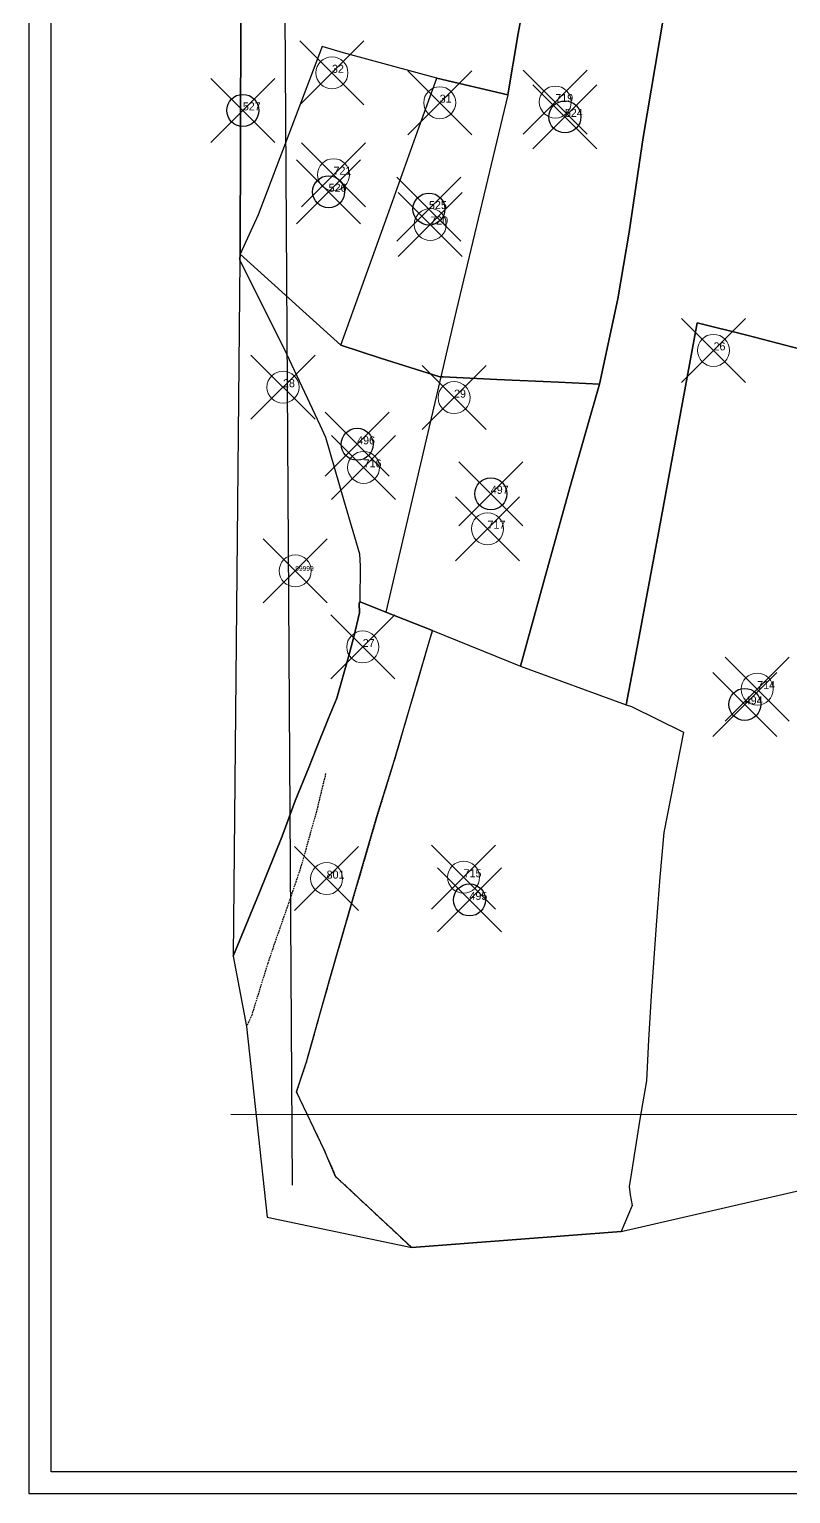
# Model space of a CAD drawing. Header units: millimetres. Extents: x -7 to 1322, y -2814 to 707.
# Drawn here: x -6.8 to 231.1, y -6.8 to 450.7 of the extents above; entities that cross this region are included whole.
import ezdxf

# ---------------------------------------------------------------- set-up
doc = ezdxf.new("R2010")
doc.units = ezdxf.units.MM
doc.header["$PDMODE"] = 35
doc.header["$PDSIZE"] = 10
doc.linetypes.add('ACAD_ISO02W100', pattern=[15, 12, -3])
doc.linetypes.add('DASHED', pattern=[0.75, 0.5, -0.25])
for name, color, linetype in [('Image', 7, 'Continuous'), ('Legend', 250, 'Continuous'), ('Line_Marking_Adusting_Sheet', 1, 'Continuous'), ('Text_Survey_No_Old', 5, 'Continuous')]:
    doc.layers.add(name, color=color, linetype=linetype)
for name, color, linetype, lineweight in [('Line_Vahivat', 250, 'ACAD_ISO02W100', 25), ('Poly_Off', 250, 'Continuous', 30), ('Poly_Survey_Bndry', 250, 'Continuous', 30), ('Poly_Village_Bndry', 250, 'Continuous', 30), ('Text_Survey_No', 250, 'Continuous', 0)]:
    doc.layers.add(name, color=color, linetype=linetype, lineweight=lineweight)
doc.layers.add('Text_Chalta_No', color=5, linetype='Continuous', lineweight=0, true_color=0x0000ff)
doc.styles.get("Standard").update_dxf_attribs({"font": 'Sakal Marathi_N_Ship.TTF'})
picture_1 = doc.add_image_def('image1.jpg', size_in_pixel=(14518, 11021))

msp = doc.modelspace()

# ---------------------------------------------------------------- linework, layer by layer
at = {"layer": 'Legend'}
msp.add_lwpolyline([(-6.79, 706.62), (1064.98, 706.62), (1064.98, -6.79), (-6.79, -6.79)], close=True, dxfattribs=at)
at = {"layer": 'Legend', "lineweight": 30}
msp.add_lwpolyline([(943.82, 0), (0, 0), (0, 699.83), (943.82, 699.83), (1058.2, 699.83), (1058.2, 656.47), (1058.2, 621.15), (1058.2, 603.69), (1058.2, 596.29), (1058.2, 584.18), (1058.2, 137.28), (1058.2, 76.32), (1058.2, 35.37), (1058.2, 0)], close=True, dxfattribs=at)
at = {"layer": 'Line_Marking_Adusting_Sheet'}
for points in [[(71.6, 620.79), (72.08, 605.78), (75.38, 89.64)], [(800.55, 111.35), (56.21, 111.68)]]:
    msp.add_lwpolyline(points, dxfattribs=at)
at = {"layer": 'Line_Vahivat', "linetype": 'DASHED'}
msp.add_lwpolyline([(85.78, 218.2), (82.94, 206.45), (77.98, 188.83), (74.25, 177.86), (69.54, 164.36), (67.7, 158.9), (62.69, 142.77), (61.1, 139.19)], dxfattribs=at)
at = {"layer": 'Poly_Off'}
for points in [[(61.1, 139.19), (67.56, 79.59), (112.68, 70.11)], [(178.12, 75.16), (253.7, 92.5)], [(112.68, 70.11), (178.12, 75.16)]]:
    msp.add_lwpolyline(points, dxfattribs=at)
at = {"layer": 'Poly_Survey_Bndry'}
for points in [[(59.36, 490.91), (65.48, 521.81), (66.45, 521.73), (86.84, 519.27), (97.79, 517.91), (108.87, 517.16), (136.72, 514.6), (157.33, 512.88), (156.93, 511.36), (154.43, 496.04), (154, 492.95), (152.21, 482.9), (145.89, 449.45), (142.74, 430.27), (120.53, 435.51), (91.42, 443.38), (84.7, 445.32), (64.69, 392.72), (59.04, 380.48)], [(200.74, 513.12), (190.89, 513.12), (157.33, 512.88), (156.93, 511.36), (154.43, 496.04), (154, 492.95), (152.21, 482.9), (145.89, 449.45), (142.74, 430.27), (126.61, 362.82), (121.78, 342.18), (122.46, 342.18), (139.27, 341.31), (158.52, 340.51), (171.33, 339.91), (177.04, 366.54), (180.63, 387.38), (185.01, 416.91), (193.74, 468.84)], [(59.04, 380.48), (90.58, 352.04), (105.11, 392.57), (114.99, 420.29), (120.53, 435.51), (91.42, 443.38), (84.7, 445.32), (64.69, 392.72)], [(90.58, 352.04), (105.11, 392.57), (114.99, 420.29), (120.53, 435.51), (142.74, 430.27), (126.61, 362.82), (121.78, 342.18), (121.45, 342.18), (102.89, 348.01)], [(59.03, 378.72), (59.04, 380.48), (90.58, 352.04), (102.89, 348.01), (121.45, 342.18), (121.78, 342.18), (104.57, 268.65), (96.53, 271.82), (96.65, 283.09), (96.51, 286.7), (91.49, 303.76), (85.86, 323.25), (84.13, 327.03), (73.69, 349.26)], [(96.53, 271.82), (96.65, 283.09), (96.51, 286.7), (91.49, 303.76), (85.86, 323.25), (84.13, 327.03), (73.69, 349.26), (59.03, 378.72), (56.89, 161.15), (65.01, 180.8), (72.26, 198.67), (76.28, 209.7), (80.53, 220.13), (82.82, 225.89), (86.67, 235.55), (89.25, 241.75), (92.93, 254.68), (94.59, 260.96), (96.36, 268.45), (96.27, 271.44)], [(104.57, 268.65), (119.13, 262.9), (146.7, 251.73), (154.88, 281.6), (162.38, 308.58), (171.33, 339.91), (158.52, 340.51), (139.27, 341.31), (122.46, 342.18), (121.78, 342.18)], [(56.89, 161.15), (61.1, 139.19), (67.56, 79.59), (112.68, 70.11), (88.92, 92.33), (85.29, 100.62), (76.65, 118.76), (79.77, 128.13), (87.06, 154.05), (94.42, 179.41), (101.82, 204.74), (107.26, 222.46), (113.19, 242.7), (119.13, 262.9), (104.57, 268.65), (96.53, 271.82), (96.27, 271.44), (96.36, 268.45), (94.59, 260.96), (92.93, 254.68), (89.25, 241.75), (86.67, 235.55), (82.82, 225.89), (80.53, 220.13), (76.28, 209.7), (72.26, 198.67), (65.01, 180.8)], [(178.12, 75.16), (112.68, 70.11), (88.92, 92.33), (85.29, 100.62), (76.65, 118.76), (79.77, 128.13), (87.06, 154.05), (94.42, 179.41), (101.82, 204.74), (107.26, 222.46), (113.19, 242.7), (119.13, 262.9), (146.7, 251.73), (179.68, 239.69), (181.37, 239.13), (197.56, 231.09), (191.39, 199.81), (190.14, 185.82), (189.05, 170.8), (187.53, 148.79), (186.7, 135.04), (186.05, 122.22), (183.96, 110.21), (181.32, 93.64), (180.58, 89.24), (180.97, 86.54), (181.57, 83.29)]]:
    msp.add_lwpolyline(points, close=True, dxfattribs=at)
for points in [[(142.74, 430.27), (145.89, 449.45), (152.21, 482.9), (154, 492.95), (154.43, 496.04), (156.93, 511.36), (157.33, 512.88)], [(200.74, 513.12), (193.74, 468.84), (185.01, 416.91), (180.63, 387.38), (177.04, 366.54), (171.33, 339.91)], [(193.74, 468.84), (185.01, 416.91), (180.63, 387.38), (177.04, 366.54), (171.33, 339.91), (162.38, 308.58), (154.88, 281.6), (146.7, 251.73), (179.68, 239.69), (183.14, 257.74), (189.76, 293.46), (201.9, 359.06), (217.4, 355.14), (238.97, 349.55), (266.31, 342.45), (269.79, 356.6), (269.92, 356.55), (274.28, 376.67), (279.24, 399.56), (287.07, 433.68), (289.51, 444.77), (293.91, 463.5)], [(120.53, 435.51), (91.42, 443.38), (84.7, 445.32), (64.69, 392.72), (59.04, 380.48)], [(90.58, 352.04), (105.11, 392.57), (114.99, 420.29), (120.53, 435.51)], [(120.53, 435.51), (142.74, 430.27)], [(142.74, 430.27), (126.61, 362.82), (121.78, 342.18)], [(59.04, 380.48), (90.58, 352.04)], [(96.53, 271.82), (96.65, 283.09), (96.51, 286.7), (91.49, 303.76), (85.86, 323.25), (84.13, 327.03), (73.69, 349.26), (59.03, 378.72)], [(238.97, 349.55), (217.4, 355.14), (201.9, 359.06), (189.76, 293.46), (183.14, 257.74), (179.68, 239.69), (181.37, 239.13), (197.56, 231.09), (191.39, 199.81), (190.14, 185.82), (189.05, 170.8), (187.53, 148.79), (186.7, 135.04), (186.05, 122.22), (183.96, 110.21), (181.32, 93.64), (180.58, 89.24), (180.97, 86.54), (181.57, 83.29), (178.12, 75.16), (253.7, 92.5)], [(266.31, 342.45), (238.97, 349.55), (217.4, 355.14), (201.9, 359.06), (189.76, 293.46), (183.14, 257.74), (179.68, 239.69)], [(121.78, 342.18), (121.45, 342.18), (102.89, 348.01), (90.58, 352.04)], [(121.78, 342.18), (104.57, 268.65)], [(171.33, 339.91), (158.52, 340.51), (139.27, 341.31), (122.46, 342.18), (121.78, 342.18)], [(171.33, 339.91), (162.38, 308.58), (154.88, 281.6), (146.7, 251.73)], [(96.53, 271.82), (96.27, 271.44), (96.36, 268.45), (94.59, 260.96), (92.93, 254.68), (89.25, 241.75), (86.67, 235.55), (82.82, 225.89), (80.53, 220.13), (76.28, 209.7), (72.26, 198.67), (65.01, 180.8), (56.89, 161.15)], [(96.53, 271.82), (104.57, 268.65)], [(104.57, 268.65), (119.13, 262.9)], [(119.13, 262.9), (146.7, 251.73)], [(146.7, 251.73), (179.68, 239.69)], [(179.68, 239.69), (181.37, 239.13), (197.56, 231.09), (191.39, 199.81), (190.14, 185.82), (189.05, 170.8), (187.53, 148.79), (186.7, 135.04), (186.05, 122.22), (183.96, 110.21), (181.32, 93.64), (180.58, 89.24), (180.97, 86.54), (181.57, 83.29), (178.12, 75.16)]]:
    msp.add_lwpolyline(points, dxfattribs=at)
at = {"layer": 'Poly_Survey_Bndry', "linetype": 'DASHED'}
msp.add_lwpolyline([(119.13, 262.9), (113.19, 242.7), (107.26, 222.46), (101.82, 204.74), (94.42, 179.41), (87.06, 154.05), (79.77, 128.13), (76.65, 118.76), (85.29, 100.62), (88.92, 92.33), (112.68, 70.11)], dxfattribs=at)
at = {"layer": 'Poly_Village_Bndry', "lineweight": -3}
for points in [[(59.36, 490.91), (59.04, 380.48)], [(59.04, 380.48), (59.03, 378.72)], [(59.03, 378.72), (56.89, 161.15)], [(56.89, 161.15), (61.1, 139.19)]]:
    msp.add_lwpolyline(points, dxfattribs=at)
at = {"layer": 'Text_Chalta_No'}
for p in [(87.77, 437.14), (121.42, 427.8), (206.97, 350.42), (72.47, 338.91), (125.91, 335.65), (97.38, 257.75)]:
    msp.add_point(p, dxfattribs=at)
at = {"layer": 'Text_Survey_No'}
for p in [(157.53, 428.01), (88.25, 405.3), (118.48, 389.74), (97.66, 313.87), (136.37, 294.69), (76.3, 281.52), (220.61, 244.59), (86.1, 185.39), (128.89, 185.81)]:
    msp.add_point(p, dxfattribs=at)
at = {"layer": 'Text_Survey_No_Old'}
for p in [(59.92, 425.39), (160.54, 423.36), (86.73, 399.98), (118.07, 394.57), (95.63, 321.07), (137.38, 305.6), (216.72, 239.82), (130.72, 178.72)]:
    msp.add_point(p, dxfattribs=at)

# ---------------------------------------------------------------- texts
at = {"layer": 'Text_Chalta_No', "linetype": 'DASHED'}
for s, p in [('32', (87.77, 437.14)), ('31', (121.42, 427.8)), ('26', (206.97, 350.42)), ('28', (72.47, 338.91)), ('29', (125.91, 335.65)), ('27', (97.38, 257.75))]:
    msp.add_text(s, height=2.5, dxfattribs=at).set_placement(p)
at = {"layer": 'Text_Survey_No', "linetype": 'DASHED'}
for s, height, p in [('719', 2.5, (157.53, 428.01)), ('721', 2.5, (88.25, 405.3)), ('720', 2.5, (118.48, 389.74)), ('716', 2.5, (97.66, 313.87)), ('717', 2.5, (136.37, 294.69)), ('99999', 1.5, (76.3, 281.52)), ('714', 2.5, (220.61, 244.59)), ('801', 2.5, (86.1, 185.39)), ('715', 2.5, (128.89, 185.81))]:
    msp.add_text(s, height=height, dxfattribs=at).set_placement(p)
at = {"layer": 'Text_Survey_No_Old', "linetype": 'DASHED'}
for s, p in [('527', (59.92, 425.39)), ('524', (160.54, 423.36)), ('526', (86.73, 399.98)), ('525', (118.07, 394.57)), ('496', (95.63, 321.07)), ('497', (137.38, 305.6)), ('494', (216.72, 239.82)), ('495', (130.72, 178.72))]:
    msp.add_text(s, height=2.5, dxfattribs=at).set_placement(p)

# ---------------------------------------------------------------- pictures from other files: only their frames are drawn
at = {"layer": 'Image'}
image = msp.add_image(picture_1, insert=(0, 0), size_in_units=(921.89, 699.83), dxfattribs=at)
image.dxf.flags = 7

doc.saveas('drawing.dxf')
